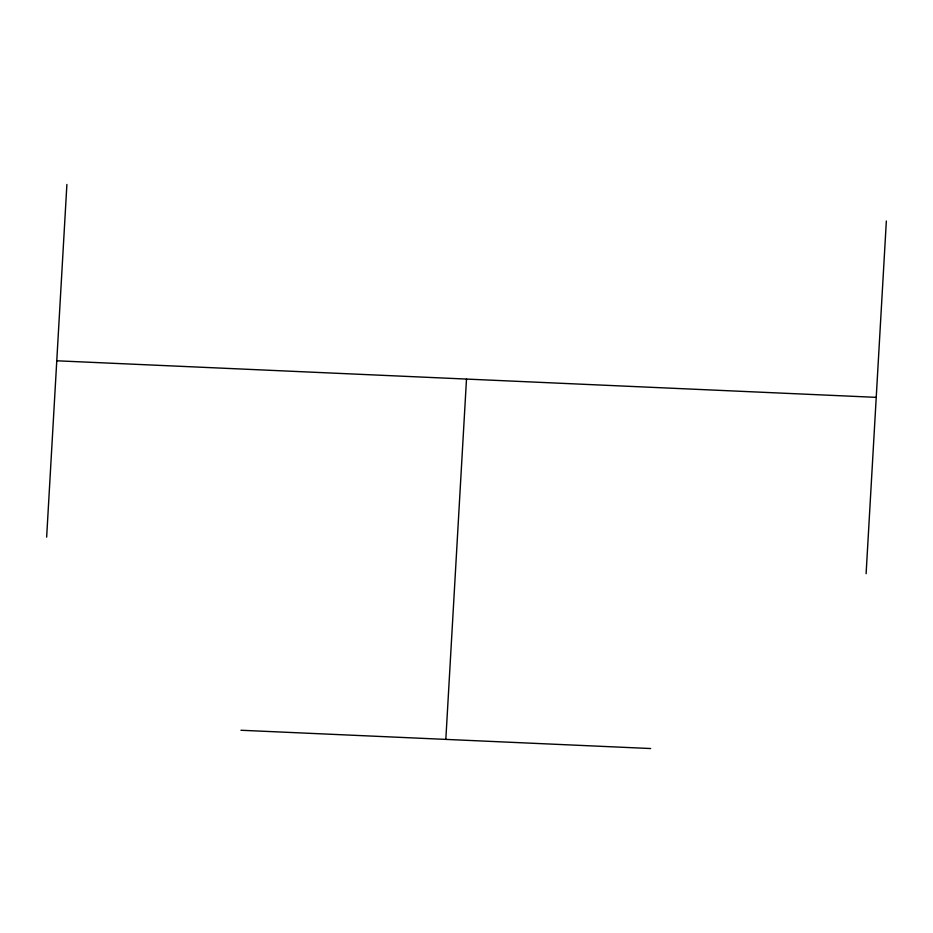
<?xml version="1.0" encoding="UTF-8"?>
<svg xmlns="http://www.w3.org/2000/svg" width="933" height="933" viewBox="0 0 933 933"><rect width="100%" height="100%" fill="white"/><g stroke="black" fill="none" stroke-linecap="round" stroke-linejoin="round"><path stroke-width="1.4" d="M46.65 537.128L66.896 184.466M445.822 739.391L466.5 379.066M866.104 573.678L886.35 221.016M56.773 360.791L876.227 397.353M240.959 730.259L650.686 748.534"/></g></svg>
